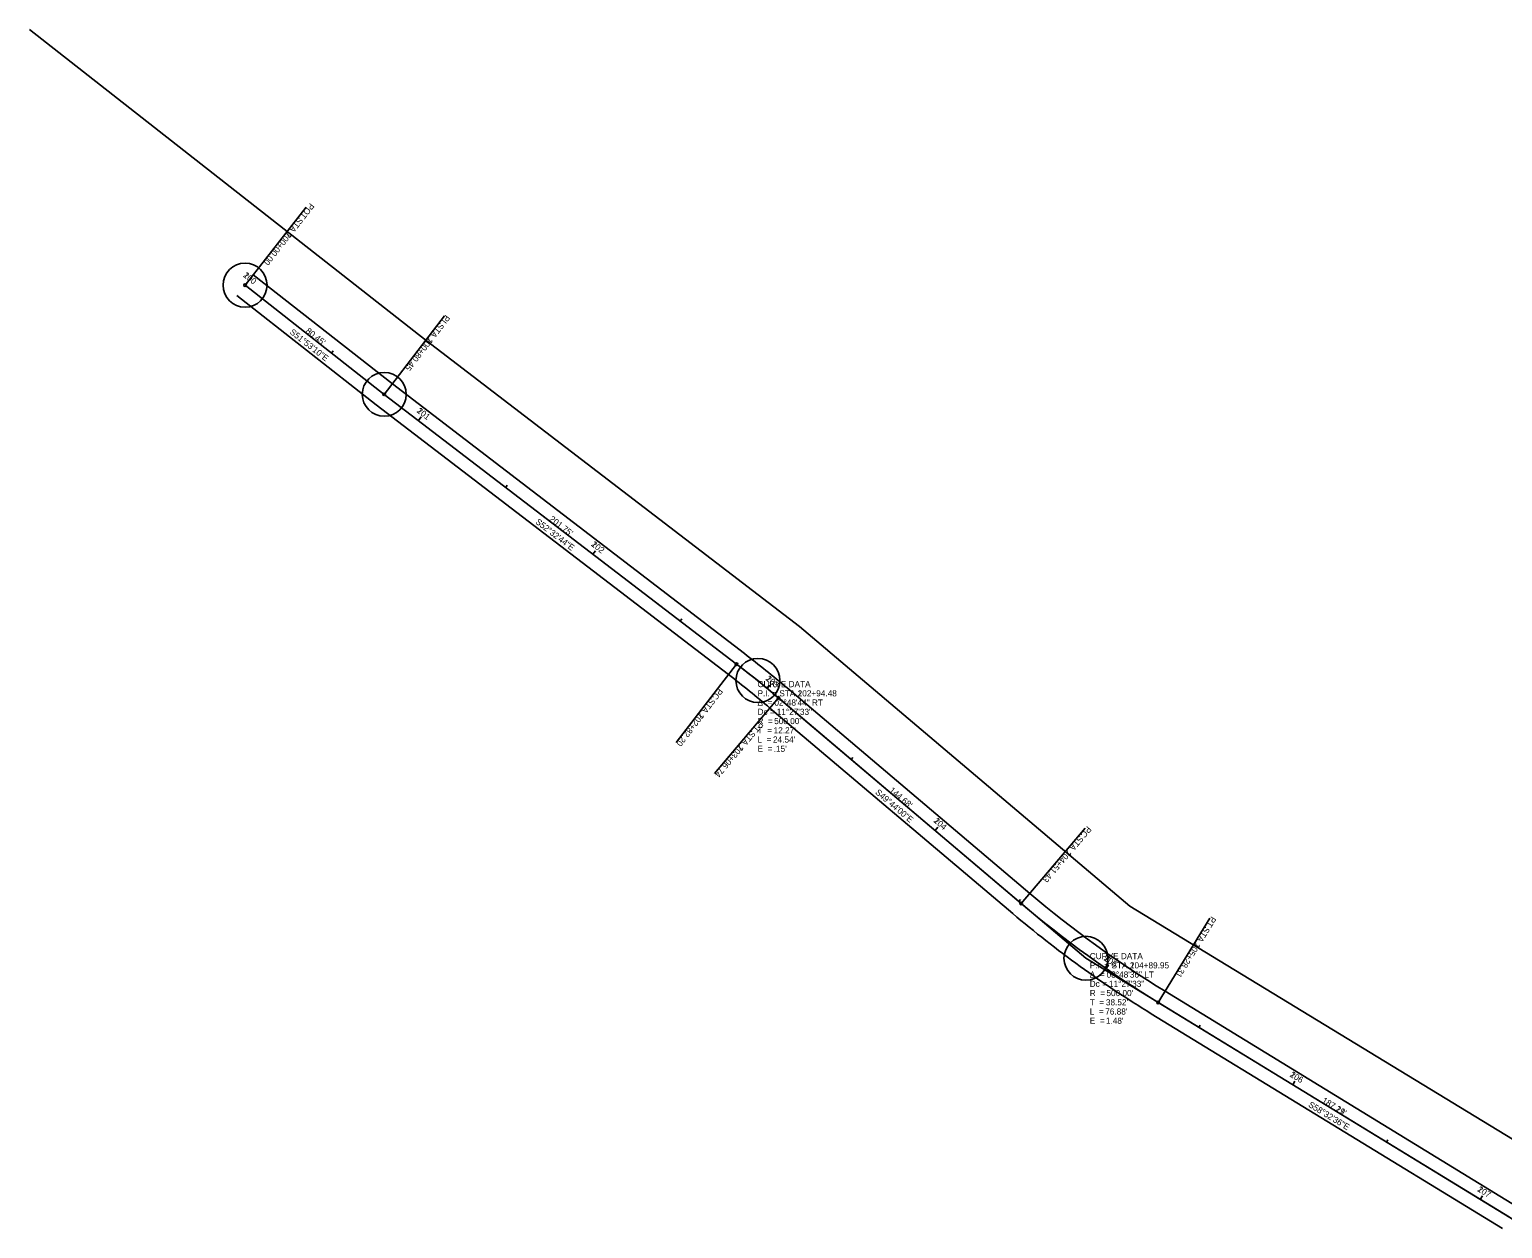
# Model space of a CAD drawing. Extents: x 1439083 to 1441384, y 421422 to 422589.
# Drawn here: x 1439083 to 1439753, y 422043 to 422589 of the extents above; entities that cross this region are included whole.
import ezdxf

# ---------------------------------------------------------------- set-up
doc = ezdxf.new("R2010")
doc.units = 0
for name, color, linetype in [('BD_X_Building', 7, 'Continuous'), ('DR_X_Cells', 7, 'Continuous'), ('GE_P_Alignment', 7, 'Continuous'), ('PV_X_Field_Drive', 7, 'Continuous'), ('RD_X_Gate', 7, 'Continuous'), ('RD_X_GR_Rt', 7, 'Continuous'), ('RD_X_RR_2', 7, 'Continuous'), ('VG_X_Tree_Line_Rt', 7, 'Continuous')]:
    doc.layers.add(name, color=color, linetype=linetype)

msp = doc.modelspace()

# ---------------------------------------------------------------- linework, layer by layer
at = {"layer": 'DR_X_Cells'}
for p, q in [((1439181.48, 422472.43), (1439209.25, 422507.83)), ((1439185.18, 422477.15), (1439248.45, 422427.51)), ((1439181.48, 422472.43), (1439182.71, 422474)), ((1439181.48, 422472.43), (1439244.77, 422422.77)), ((1439177.77, 422467.7), (1439241.1, 422418.03)), ((1439244.77, 422422.77), (1439272.14, 422458.49)), ((1439220.82, 422441.56), (1439221.56, 422442.51)), ((1439244.77, 422422.77), (1439404.93, 422300.08)), ((1439248.45, 422427.51), (1439408.58, 422304.84)), ((1439241.1, 422418.03), (1439401.28, 422295.31)), ((1439260.29, 422410.88), (1439261.51, 422412.47)), ((1439299.98, 422380.47), (1439300.71, 422381.43)), ((1439339.68, 422350.07), (1439340.89, 422351.66)), ((1439379.37, 422319.66), (1439380.1, 422320.61)), ((1439404.93, 422300.08), (1439377.57, 422264.35)), ((1439418.86, 422289.01), (1439420.14, 422290.55)), ((1439427.92, 422289.26), (1439538.32, 422195.74)), ((1439424.04, 422284.68), (1439394.96, 422250.34)), ((1439424.04, 422284.68), (1439534.44, 422191.17)), ((1439420.16, 422280.1), (1439530.56, 422186.59)), ((1439457.05, 422256.72), (1439457.82, 422257.64)), ((1439495.2, 422224.41), (1439496.49, 422225.93)), ((1439534.44, 422191.17), (1439563.53, 422225.5)), ((1439533.35, 422192.09), (1439534.13, 422193)), ((1439596.69, 422146.17), (1439620.17, 422184.56)), ((1439572.97, 422161.62), (1439574.11, 422163.26)), ((1439599.82, 422151.29), (1439759.52, 422053.59)), ((1439593.56, 422141.05), (1439753.25, 422043.35)), ((1439596.69, 422146.17), (1439756.39, 422048.47)), ((1439615.19, 422134.85), (1439615.82, 422135.87)), ((1439657.84, 422108.76), (1439658.88, 422110.46)), ((1439700.49, 422082.67), (1439701.12, 422083.69)), ((1439743.14, 422056.57), (1439744.19, 422058.28))]:
    msp.add_line(p, q, dxfattribs=at)
for centre in [(1439181.48, 422472.43), (1439244.77, 422422.77), (1439404.93, 422300.08), (1439424.04, 422284.68), (1439534.44, 422191.17), (1439596.69, 422146.17)]:
    msp.add_circle(centre, 0.6, dxfattribs=at)
for centre, radius, start, end in [((1439100.87, 421903.16), 506, 49.73333, 52.54557), ((1439100.87, 421903.16), 494, 49.73333, 52.54557), ((1439100.87, 421903.16), 500, 49.73333, 52.54557), ((1439857.61, 422572.69), 494, 229.73333, 238.54338), ((1439857.61, 422572.69), 500, 229.73333, 238.54338), ((1439857.61, 422572.69), 506, 229.73333, 238.54338)]:
    msp.add_arc(centre, radius, start, end, dxfattribs=at)
at = {"layer": 'GE_P_Alignment'}
for p, q in [((1439181.48, 422472.43), (1439244.77, 422422.77)), ((1439244.77, 422422.77), (1439414.68, 422292.61)), ((1439244.77, 422422.77), (1439404.93, 422300.08)), ((1439414.68, 422292.61), (1439563.83, 422166.27)), ((1439424.04, 422284.68), (1439534.44, 422191.17)), ((1439563.83, 422166.27), (1439764.06, 422043.78)), ((1439596.69, 422146.17), (1439756.36, 422048.49))]:
    msp.add_line(p, q, dxfattribs=at)
for centre, start, end in [((1439100.87, 421903.16), 49.73333, 52.54557), ((1439100.87, 421903.16), 49.73333, 52.54557), ((1439857.61, 422572.69), 229.73333, 238.54338), ((1439857.61, 422572.69), 229.73333, 238.54338)]:
    msp.add_arc(centre, 500, start, end, dxfattribs=at)
at = {"layer": 'PV_X_Field_Drive'}
for p, q in [((1439181.48, 422472.43), (1439209.25, 422507.83)), ((1439244.77, 422422.77), (1439272.14, 422458.49)), ((1439404.93, 422300.08), (1439377.57, 422264.35)), ((1439424.04, 422284.68), (1439394.96, 422250.34)), ((1439534.44, 422191.17), (1439563.53, 422225.5)), ((1439596.69, 422146.17), (1439620.17, 422184.56))]:
    msp.add_line(p, q, dxfattribs=at)
for centre in [(1439181.48, 422472.43), (1439244.77, 422422.77), (1439404.93, 422300.08), (1439424.04, 422284.68), (1439534.44, 422191.17), (1439596.69, 422146.17)]:
    msp.add_circle(centre, 0.6, dxfattribs=at)
at = {"layer": 'RD_X_GR_Rt'}
for p, q in [((1439181.48, 422472.43), (1439182.71, 422474)), ((1439220.82, 422441.56), (1439221.56, 422442.51)), ((1439260.29, 422410.88), (1439261.51, 422412.47)), ((1439299.98, 422380.47), (1439300.71, 422381.43)), ((1439339.68, 422350.07), (1439340.89, 422351.66)), ((1439379.37, 422319.66), (1439380.1, 422320.61)), ((1439418.86, 422289.01), (1439420.14, 422290.55)), ((1439457.05, 422256.72), (1439457.82, 422257.64)), ((1439495.2, 422224.41), (1439496.49, 422225.93)), ((1439533.35, 422192.09), (1439534.13, 422193)), ((1439572.97, 422161.62), (1439574.11, 422163.26)), ((1439615.19, 422134.85), (1439615.82, 422135.87)), ((1439657.84, 422108.76), (1439658.88, 422110.46)), ((1439700.49, 422082.67), (1439701.12, 422083.69)), ((1439743.14, 422056.57), (1439744.19, 422058.28))]:
    msp.add_line(p, q, dxfattribs=at)
at = {"layer": 'VG_X_Tree_Line_Rt'}
for p, q in [((1439263.77, 422447.27), (1439083.45, 422588.73)), ((1439263.77, 422447.27), (1439433.53, 422317.22)), ((1439244.77, 422422.77), (1439404.93, 422300.08)), ((1439433.53, 422317.22), (1439583.86, 422189.93)), ((1439424.04, 422284.68), (1439534.44, 422191.17)), ((1439583.86, 422189.93), (1439780.2, 422070.24)), ((1439596.69, 422146.17), (1439756.39, 422048.47))]:
    msp.add_line(p, q, dxfattribs=at)
for centre in [(1439181.48, 422472.43), (1439244.77, 422422.77), (1439414.68, 422292.61), (1439563.83, 422166.27)]:
    msp.add_circle(centre, 10, dxfattribs=at)
for centre, start, end in [((1439100.87, 421903.16), 49.73333, 52.54557), ((1439857.61, 422572.69), 229.73333, 238.54338)]:
    msp.add_arc(centre, 500, start, end, dxfattribs=at)

# ---------------------------------------------------------------- texts
at = {"layer": 'BD_X_Building'}
for s, rotation, p in [('S51°53\'10"E', 321.88615, (1439201.56, 422450.57)), ('S52°32\'44"E', 322.54557, (1439313.25, 422364.26)), ('S49°44\'00"E', 319.73333, (1439467.79, 422241.33)), ('S58°32\'36"E', 328.54338, (1439664.69, 422098.94))]:
    msp.add_text(s, height=2.8, rotation=rotation, dxfattribs=at).set_placement(p)
at = {"layer": 'DR_X_Cells'}
for s, rotation, p in [('POT', 231.88615, (1439211.01, 422510.01)), (' STA. ', 231.88615, (1439206.57, 422504.34)), ('100+00.00', 231.88615, (1439200.73, 422496.91)), ('100', 321.88615, (1439180.39, 422476.46)), (' STA. ', 232.54557, (1439270.63, 422456.45)), ('PI', 232.54557, (1439272.69, 422459.14)), ('S51°53\'10"E', 321.88615, (1439201.56, 422450.57)), ("80.45'", 321.88615, (1439208.78, 422451.06)), ('100+80.45', 232.54557, (1439264.88, 422448.95)), ('101', 322.54557, (1439259.31, 422414.78)), ('S52°32\'44"E', 322.54557, (1439313.25, 422364.26)), ("201.75'", 322.54557, (1439319.58, 422365.52)), ('102', 322.54557, (1439338.59, 422354.05)), ('103', 320.50623, (1439417.93, 422293.02)), ('PC', 232.54557, (1439396.75, 422289.33)), (' STA. ', 232.54557, (1439393.96, 422285.69)), ('102+82.20', 232.54557, (1439388.21, 422278.19)), ('PT', 229.73333, (1439415.24, 422274.22)), (' STA. ', 229.73333, (1439412.38, 422270.86)), ('103+06.74', 229.73333, (1439406.28, 422263.64)), ('S49°44\'00"E', 319.73333, (1439467.79, 422241.33)), ("144.68'", 319.73333, (1439474.17, 422242.27)), ('104', 319.73333, (1439494.32, 422228.43)), (' STA. ', 229.73333, (1439561.51, 422223.06)), ('PC', 229.73333, (1439564.47, 422226.56)), ('104+51.43', 229.73333, (1439555.4, 422215.84)), (' STA. ', 238.54338, (1439618.53, 422181.8)), ('PT', 238.54338, (1439620.84, 422185.57)), ('105+28.31', 238.54338, (1439613.6, 422173.74)), ('105', 325.29921, (1439571.67, 422165.56)), ('106', 328.54338, (1439656.28, 422112.64)), ('S58°32\'36"E', 328.54338, (1439664.7, 422098.93)), ("187.21'", 328.54338, (1439670.86, 422100.84)), ('107', 328.54338, (1439741.53, 422060.49))]:
    msp.add_text(s, height=2.8, rotation=rotation, dxfattribs=at).set_placement(p)
for s, p in [('CURVE DATA', (1439414.49, 422289.58)), ('P.I. = STA. ', (1439414.49, 422285.38)), ('102+94.48', (1439432.75, 422285.38)), ('Δ  = ', (1439414.49, 422281.18)), ('02°48\'44" RT', (1439422.16, 422281.18)), ('Dc = ', (1439414.49, 422276.98)), ('R  = ', (1439414.49, 422272.78)), ("500.00'", (1439422.07, 422272.78)), ('11°27\'33"', (1439423.23, 422276.98)), ('T  = ', (1439414.49, 422268.58)), ('L  = ', (1439414.49, 422264.38)), ("24.54'", (1439421.53, 422264.38)), ("12.27'", (1439421.82, 422268.58)), ('E  = ', (1439414.49, 422260.18)), (".15'", (1439421.83, 422260.18)), ('CURVE DATA', (1439565.56, 422165.87)), ('Δ  = ', (1439565.56, 422157.47)), ('P.I. = STA. ', (1439565.56, 422161.67)), ('08°48\'36" LT', (1439573.24, 422157.47)), ('104+89.95', (1439583.83, 422161.67)), ('Dc = ', (1439565.56, 422153.27)), ('11°27\'33"', (1439574.3, 422153.27)), ('T  = ', (1439565.56, 422144.87)), ('R  = ', (1439565.56, 422149.07)), ("38.52'", (1439572.9, 422144.87)), ("500.00'", (1439573.15, 422149.07)), ('L  = ', (1439565.56, 422140.67)), ("76.88'", (1439572.6, 422140.67)), ('E  = ', (1439565.56, 422136.47)), ("1.48'", (1439572.9, 422136.47))]:
    msp.add_text(s, height=2.8, dxfattribs=at).set_placement(p)
at = {"layer": 'PV_X_Field_Drive'}
for s, rotation, p in [('POT', 231.88615, (1439211.01, 422510.01)), (' STA. ', 231.88615, (1439206.57, 422504.34)), ('200+00.00', 231.88615, (1439200.73, 422496.91)), (' STA. ', 232.54557, (1439270.63, 422456.45)), ('PI', 232.54557, (1439272.69, 422459.14)), ('200+80.45', 232.54557, (1439264.88, 422448.95)), ('PC', 232.54557, (1439396.75, 422289.33)), (' STA. ', 232.54557, (1439393.96, 422285.69)), ('202+82.20', 232.54557, (1439388.21, 422278.19)), ('PT', 229.73333, (1439415.24, 422274.22)), (' STA. ', 229.73333, (1439412.38, 422270.86)), ('203+06.74', 229.73333, (1439406.28, 422263.64)), (' STA. ', 229.73333, (1439561.51, 422223.06)), ('PC', 229.73333, (1439564.47, 422226.56)), ('204+51.43', 229.73333, (1439555.4, 422215.84)), (' STA. ', 238.54338, (1439618.53, 422181.8)), ('PT', 238.54338, (1439620.84, 422185.57)), ('205+28.31', 238.54338, (1439613.6, 422173.74))]:
    msp.add_text(s, height=2.8, rotation=rotation, dxfattribs=at).set_placement(p)
at = {"layer": 'RD_X_Gate'}
for s, p in [('CURVE DATA', (1439414.49, 422289.58)), ('P.I. = STA. ', (1439414.49, 422285.38)), ('202+94.48', (1439432.75, 422285.38)), ('Δ  = ', (1439414.49, 422281.18)), ('02°48\'44" RT', (1439422.16, 422281.18)), ('Dc = ', (1439414.49, 422276.98)), ('R  = ', (1439414.49, 422272.78)), ("500.00'", (1439422.07, 422272.78)), ('11°27\'33"', (1439423.23, 422276.98)), ('T  = ', (1439414.49, 422268.58)), ('L  = ', (1439414.49, 422264.38)), ("24.54'", (1439421.53, 422264.38)), ("12.27'", (1439421.82, 422268.58)), ('E  = ', (1439414.49, 422260.18)), (".15'", (1439421.83, 422260.18)), ('CURVE DATA', (1439565.56, 422165.87)), ('Δ  = ', (1439565.56, 422157.47)), ('P.I. = STA. ', (1439565.56, 422161.67)), ('08°48\'36" LT', (1439573.24, 422157.47)), ('204+89.95', (1439583.83, 422161.67)), ('Dc = ', (1439565.56, 422153.27)), ('11°27\'33"', (1439574.3, 422153.27)), ('T  = ', (1439565.56, 422144.87)), ('R  = ', (1439565.56, 422149.07)), ("38.52'", (1439572.9, 422144.87)), ("500.00'", (1439573.15, 422149.07)), ('L  = ', (1439565.56, 422140.67)), ("76.88'", (1439572.6, 422140.67)), ('E  = ', (1439565.56, 422136.47)), ("1.48'", (1439572.9, 422136.47))]:
    msp.add_text(s, height=2.8, dxfattribs=at).set_placement(p)
at = {"layer": 'RD_X_GR_Rt'}
for s, rotation, p in [('200', 321.88615, (1439180.39, 422476.46)), ('201', 322.54557, (1439259.31, 422414.78)), ('202', 322.54557, (1439338.59, 422354.05)), ('203', 320.50623, (1439417.93, 422293.02)), ('204', 319.73333, (1439494.32, 422228.43)), ('205', 325.29921, (1439571.67, 422165.56)), ('206', 328.54338, (1439656.28, 422112.64)), ('207', 328.54338, (1439741.53, 422060.49))]:
    msp.add_text(s, height=2.8, rotation=rotation, dxfattribs=at).set_placement(p)
at = {"layer": 'RD_X_RR_2'}
for s, rotation, p in [("80.45'", 321.88615, (1439208.78, 422451.06)), ("201.75'", 322.54557, (1439319.58, 422365.52)), ("144.68'", 319.73333, (1439474.17, 422242.27)), ("187.19'", 328.54338, (1439670.85, 422100.85))]:
    msp.add_text(s, height=2.8, rotation=rotation, dxfattribs=at).set_placement(p)

doc.saveas('drawing.dxf')
